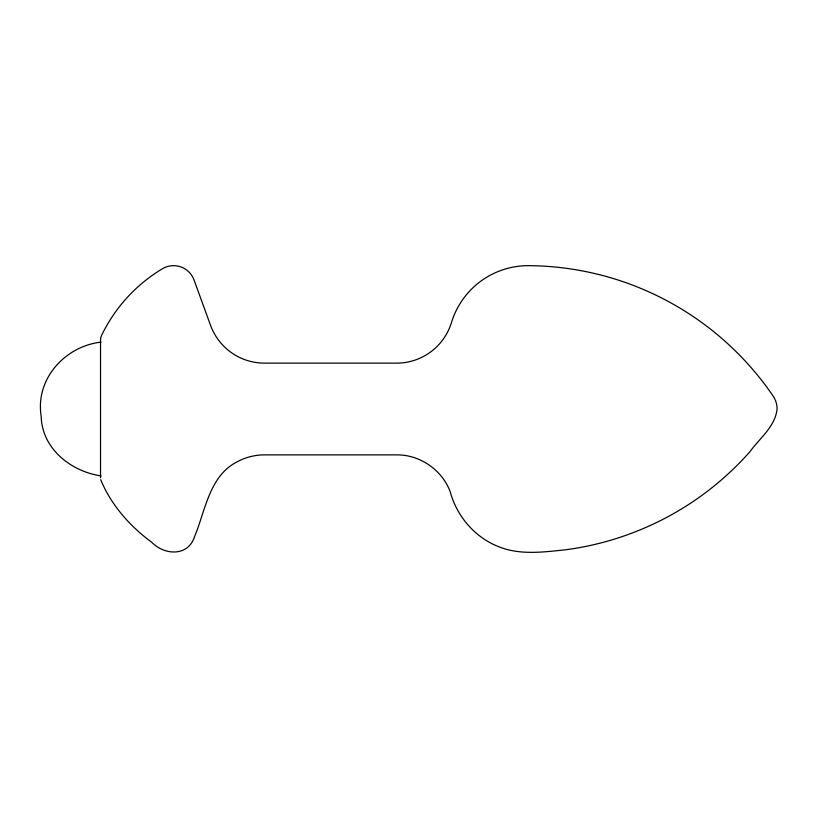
<?xml version="1.0" encoding="UTF-8"?>
<svg xmlns="http://www.w3.org/2000/svg" width="818" height="818" viewBox="0 0 818 818"><rect width="100%" height="100%" fill="white"/><g stroke="black" fill="none" stroke-linecap="round" stroke-linejoin="round"><path stroke-width="1.23" d="M101.084 342.129C65.031 346.137 35.133 379.082 41.176 416.147C41.779 448.489 70.951 471.567 101.084 475.871M100.686 479.696C111.033 504.767 129.735 526.097 151.504 542.078C164.275 555.442 188.212 556.843 194.541 536.639C205.236 511.311 209.071 476.659 236.279 462.272C244.827 457.466 254.613 454.88 264.429 454.869L396.679 454.869C419.89 454.614 442.17 469.972 450.197 491.751C456.843 516.362 475.053 537.62 498.98 546.813C520.064 555.258 543.224 552.109 565.166 549.839C613.214 543.602 659.635 525.422 699.134 497.364C717.642 484.215 734.636 468.959 749.707 451.986C759.431 438.438 775.29 426.526 777.1 409A22.935 22.935 0 0 0 773.133 396.096A298.151 298.151 0 0 0 528.868 265.666A80.266 80.266 0 0 0 451.475 322.517A57.332 57.332 0 0 1 396.638 363.131L264.449 363.131A57.332 57.332 0 0 1 210.574 325.4L194.04 279.981A21.769 21.769 0 0 0 162.383 268.764A157.291 157.291 0 0 0 101.677 335.206A11.462 11.462 0 0 0 100.532 340.196L100.532 477.804"/></g></svg>
